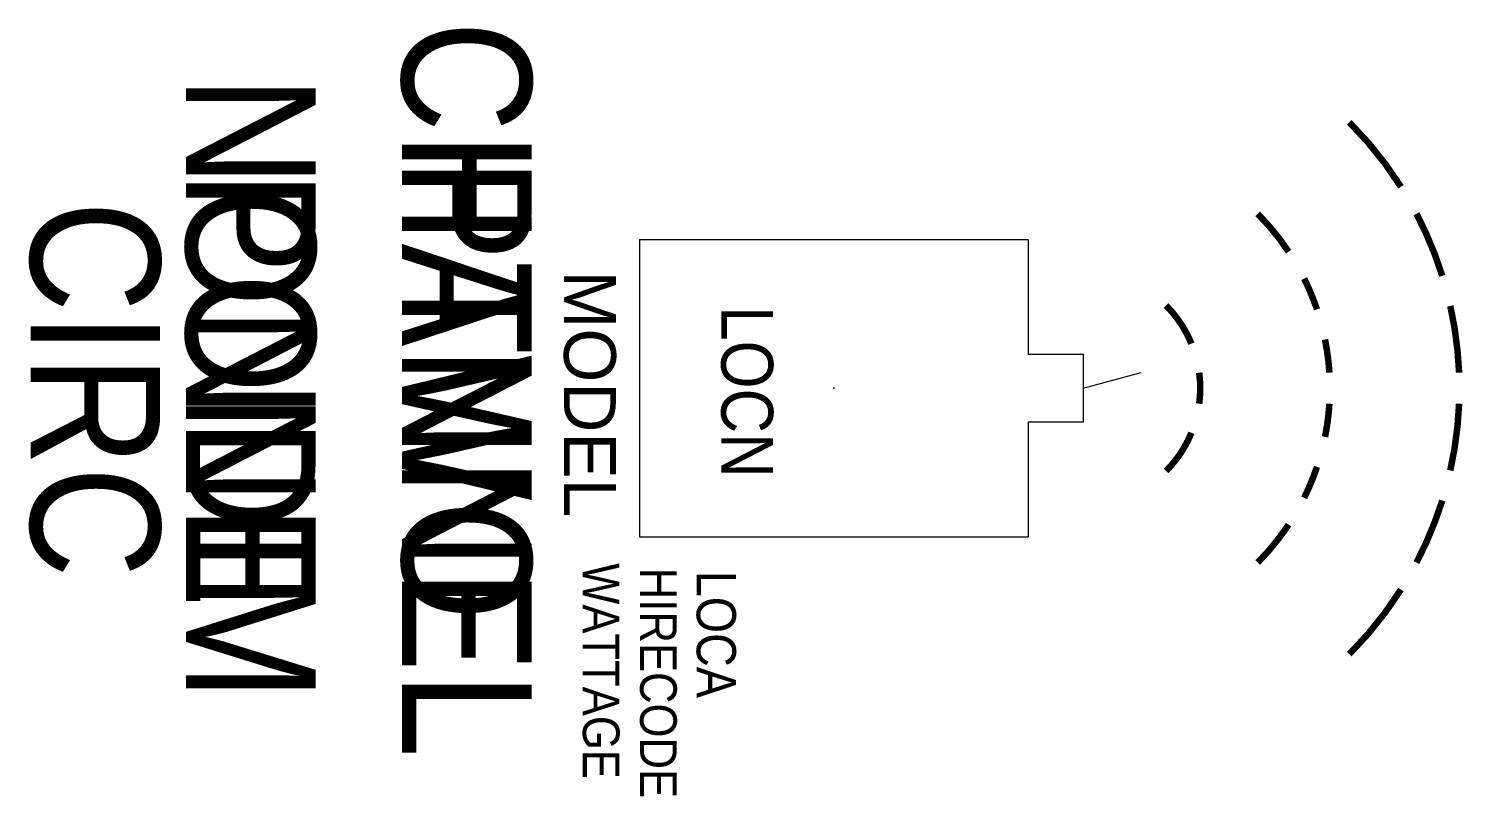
# Model space of a CAD drawing. Extents: x -186 to 920, y 763 to 1356.
import ezdxf
from ezdxf.enums import TextEntityAlignment as Align

# ---------------------------------------------------------------- set-up
doc = ezdxf.new("R2010")
doc.units = 0
doc.header["$MEASUREMENT"] = 0
doc.layers.get('0').update_dxf_attribs({"linetype": 'CONTINUOUS'})
for name, color, linetype in [('CHANNEL', 3, 'CONTINUOUS'), ('CIRC', 6, 'CONTINUOUS'), ('DIMMER', 4, 'CONTINUOUS'), ('LANTERNS', 4, 'CONTINUOUS'), ('LOCATION', 7, 'CONTINUOUS'), ('MODEL', 6, 'CONTINUOUS'), ('PATCH', 5, 'CONTINUOUS'), ('PATCH2', 5, 'CONTINUOUS')]:
    doc.layers.add(name, color=color, linetype=linetype)

msp = doc.modelspace()

# ---------------------------------------------------------------- linework, layer by layer
msp.add_line((627.6, 1078.1), (672.4, 1090.1))
at = {"const_width": 5}
for points in [[(872.8, 1233.6, 0.05517), (832.9, 1283.4)], [(786.1, 1183.5, 0.049719), (762.2, 1212.7)], [(904.7, 1164.8, 0.044808), (884.8, 1212.8)], [(808, 1138.9, 0.033918), (798.1, 1162.7)], [(711.1, 1112.5, 0.09908), (691.5, 1142)], [(917.7, 1090.1, 0.044808), (910.9, 1141.6)], [(817.6, 1090.1, 0.033918), (814.2, 1115.7)], [(717.1, 1066.1, 0.066715), (717.1, 1090.1)], [(814.2, 1040.5, 0.033918), (817.6, 1066.1)], [(910.9, 1014.6, 0.044808), (917.7, 1066.1)], [(691.5, 1014.2, 0.09908), (711.1, 1043.7, 0.09908)], [(798.1, 993.5, 0.033918), (808, 1017.4)], [(884.8, 943.5, 0.044808), (904.7, 991.4)], [(762.2, 943.5, 0.049719), (786.1, 972.8, 0.049719)], [(832.9, 872.8, 0.05517), (872.8, 922.7, 0.05517)]]:
    msp.add_lwpolyline(points, format="xyb", dxfattribs=at)
at = {"layer": 'LANTERNS', "color": 0}
for p, q in [((285, 1192.8), (585, 1192.8)), ((285, 1192.8), (285, 963.4)), ((585, 1192.8), (585, 1104.3)), ((585, 1104.3), (627.6, 1104.3)), ((627.6, 1104.3), (627.6, 1051.9)), ((585, 1051.9), (585, 963.4)), ((627.6, 1051.9), (585, 1051.9)), ((285, 963.4), (585, 963.4))]:
    msp.add_line(p, q, dxfattribs=at)
msp.add_point((435, 1078.1), dxfattribs=at)

# ---------------------------------------------------------------- texts
at = {"layer": 'CHANNEL', "width": 0.89}
msp.add_attdef('CHANNEL', text='', height=100, rotation=270, dxfattribs=at).set_placement((101.7, 1077.3), align=Align.CENTER)
at = {"layer": 'CIRC', "width": 0.89}
msp.add_attdef('CIRC', text='', height=100, rotation=270, dxfattribs=at).set_placement((-185, 1077.3), align=Align.CENTER)
at = {"layer": 'DIMMER', "width": 0.89}
msp.add_attdef('NONDIM', text='', height=100, rotation=270, dxfattribs=at).set_placement((-65, 1078.1), align=Align.CENTER)
at = {"layer": 'LANTERNS', "color": 0, "width": 0.89, "flags": 1}
for tag, p, s, height in [('WATTAGE', (241.3, 943.1, 0), '2500', 28.3), ('HIRECODE', (285.5, 939.5), 'C', 28.3), ('LOCA', (329.2, 937.2), '', 30.3)]:
    msp.add_attdef(tag, p, s, height=height, rotation=270, dxfattribs=at)
at = {"layer": 'LOCATION', "width": 0.89}
msp.add_attdef('LOCN', text='', height=40, rotation=270, dxfattribs=at).set_placement((348.2, 1075.2), align=Align.CENTER)
at = {"layer": 'MODEL'}
msp.add_attdef('MODEL', text='HAZE MACHINE', height=40, rotation=270, dxfattribs=at).set_placement((226.8, 1073.7), align=Align.CENTER)
at = {"layer": 'PATCH', "width": 0.89}
msp.add_attdef('PONE', text='', height=100, rotation=270, dxfattribs=at).set_placement((-65, 1077.3), align=Align.CENTER)
at = {"layer": 'PATCH2', "width": 0.89}
msp.add_attdef('PTWO', text='', height=100, rotation=270, dxfattribs=at).set_placement((101.7, 1077.3), align=Align.CENTER)

doc.saveas('drawing.dxf')
